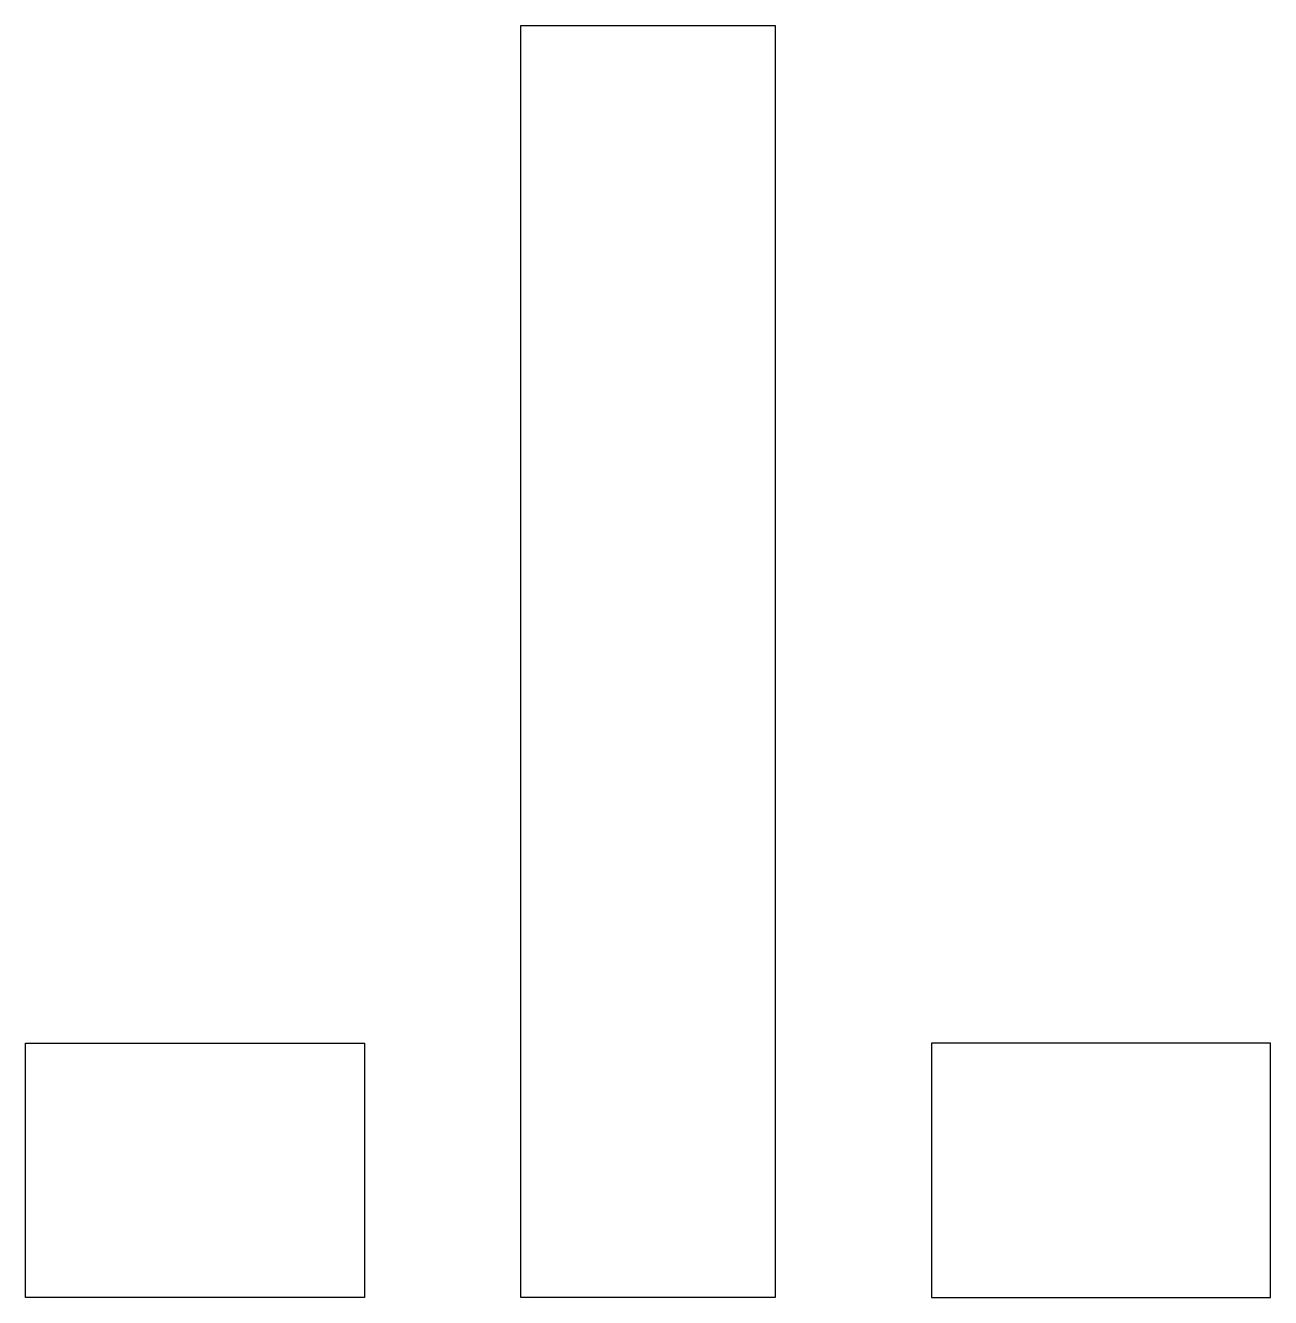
# Model space of a CAD drawing. Header units: millimetres. Extents: x 742.2 to 756.9, y 546.9 to 561.9.
import ezdxf

# ---------------------------------------------------------------- set-up
doc = ezdxf.new("R2010")
doc.units = ezdxf.units.MM

msp = doc.modelspace()

# ---------------------------------------------------------------- linework, layer by layer
for p, q in [((748.067, 546.913), (748.067, 561.913)), ((748.067, 561.913), (751.067, 561.913)), ((751.067, 561.913), (751.067, 546.913)), ((751.067, 546.913), (748.067, 546.913))]:
    msp.add_line(p, q)
for points in [[(746.225, 549.913), (746.225, 546.913), (742.225, 546.913), (742.225, 549.913)], [(752.908, 549.913), (752.908, 546.913), (756.908, 546.913), (756.908, 549.913)]]:
    msp.add_lwpolyline(points, close=True)

doc.saveas('drawing.dxf')
